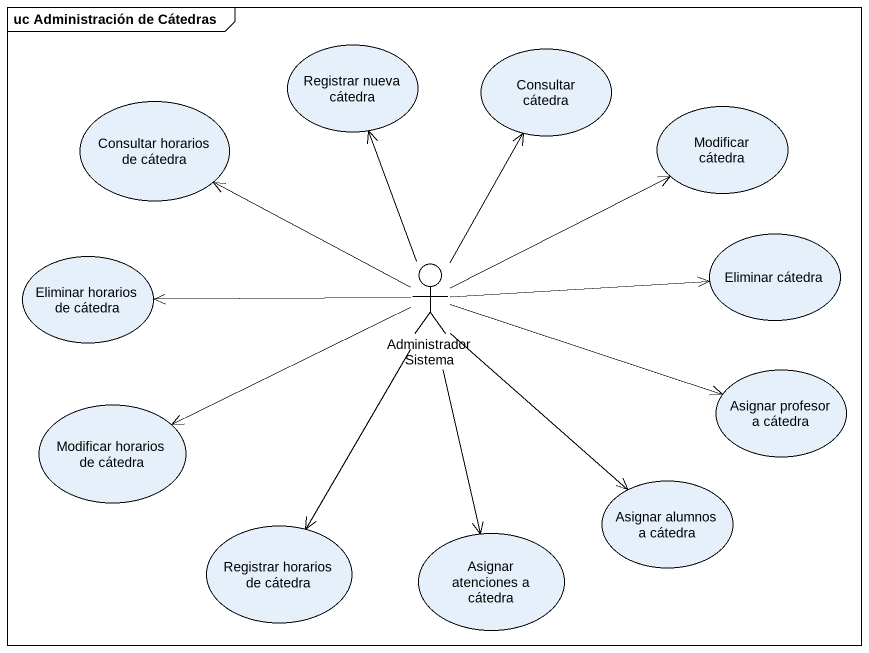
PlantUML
@startuml
mainframe uc Administración de Cátedras
usecase "Registrar nueva cátedra" as Registrar_nueva_cátedra
usecase "Consultar cátedra" as Consultar_cátedra
usecase "Consultar horarios de cátedra" as Consultar_horarios_de
usecase "Modificar cátedra" as Modificar_cátedra
usecase "Eliminar horarios de cátedra" as Eliminar_horarios_de_cátedra
actor "Administrador Sistema" as Administrador_Sistema
usecase "Eliminar cátedra" as Eliminar_cátedra
usecase "Asignar profesor a cátedra" as Asignar_profesor_a_cátedra
usecase "Modificar horarios de cátedra" as Modificar_horarios_de
usecase "Asignar alumnos a cátedra" as Asignar_alumnos_a_cátedra
usecase "Registrar horarios de cátedra" as Registrar_horarios_de
usecase "Asignar atenciones a cátedra" as Asignar_atenciones_a_cátedra
Administrador_Sistema -up-> Registrar_nueva_cátedra
Administrador_Sistema -up-> Consultar_cátedra
Administrador_Sistema -up-> Consultar_horarios_de
Administrador_Sistema -right-> Modificar_cátedra
Administrador_Sistema -left-> Eliminar_horarios_de_cátedra
Administrador_Sistema -right-> Eliminar_cátedra
Administrador_Sistema -right-> Asignar_profesor_a_cátedra
Administrador_Sistema -left-> Modificar_horarios_de
Administrador_Sistema --> Asignar_alumnos_a_cátedra
Administrador_Sistema --> Registrar_horarios_de
Administrador_Sistema --> Asignar_atenciones_a_cátedra
@enduml
